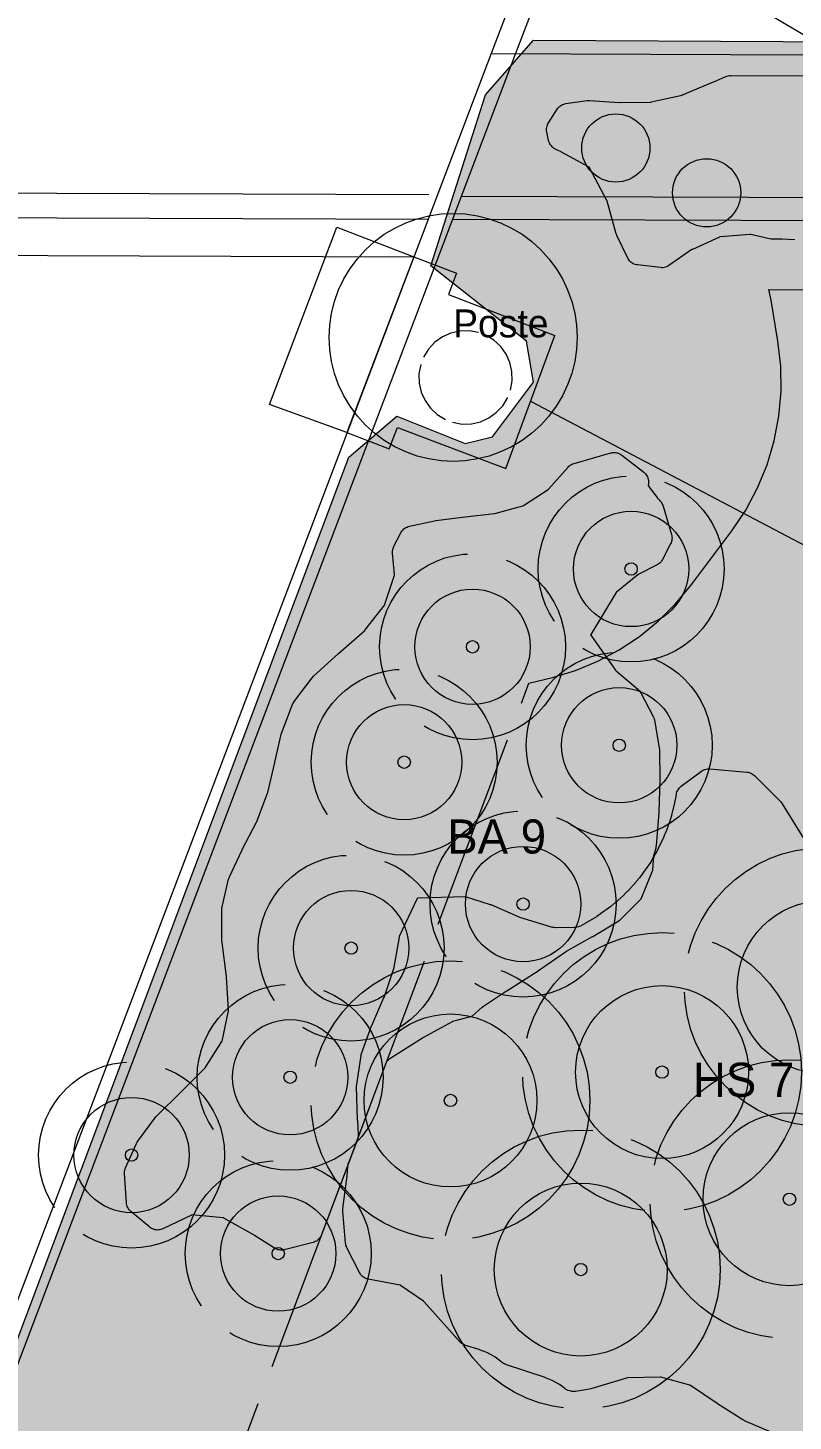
# Model space of a CAD drawing. Header units: metres. Extents: x 1 to 213, y 1 to 147.
# Drawn here: x 66.46 to 71.39, y 31.31 to 40.3 of the extents above; entities that cross this region are included whole.
import ezdxf

# ---------------------------------------------------------------- set-up
doc = ezdxf.new("R2010")
doc.units = ezdxf.units.M
doc.linetypes.add('DASHED', pattern=[1.524, 1.27, -0.254])
doc.layers.get('0').update_dxf_attribs({"lineweight": 0, "plot": 0})
for name, color, linetype, lineweight, plot in [('00-BASE-ARQUITECTURA', 8, 'Continuous', 0, False), ('PJ-ARBUSTOS', 82, 'Continuous', 0, False), ('PJ-COPA-ADULTA', 8, 'DASHED', 0, False), ('PJ-ETIQUETAS', 7, 'Continuous', 0, False), ('PJ-GRAVILLA', 42, 'Continuous', 0, False), ('PJ-HERBACEAS', 212, 'Continuous', 0, False), ('PJ-LIMITE-JARDIN', 7, 'Continuous', 0, False), ('PJ-MASAS', 92, 'Continuous', 0, False), ('PJ-MASAS-RELLENO', 92, 'Continuous', 0, False), ('PJ-PROTEGIDO', 30, 'DASHED', 0, False), ('PJ-RIEGO-SECTORES', 5, 'Continuous', 0, False), ('PJ-VISIBILIDAD', 1, 'DASHED', 0, False)]:
    doc.layers.add(name, color=color, linetype=linetype, lineweight=lineweight, plot=plot)

# ---------------------------------------------------------------- blocks, each defined once
blk = doc.blocks.new('PJ_HS')
for radius in [0.558, 0.04]:
    blk.add_circle((0, 0), radius)
for tag, p, height in [('CODIGO', (0.15, 0.15), 0.2), ('ESPECIE', (0.15, -0.1), 0.15), ('ZONA', (0.15, -0.3), 0.15)]:
    blk.add_attdef(tag, p, '', height=height)
blk = doc.blocks.new('PJ_BA')
for radius in [0.372, 0.04]:
    blk.add_circle((0, 0), radius)
for tag, p, height in [('CODIGO', (0.15, 0.15), 0.2), ('ESPECIE', (0.15, -0.1), 0.15), ('ZONA', (0.15, -0.3), 0.15)]:
    blk.add_attdef(tag, p, '', height=height)
blk = doc.blocks.new('PJ_CG')
blk.add_circle((0, 0), 0.22)
for tag, p, height in [('CODIGO', (0.15, 0.15), 0.2), ('ESPECIE', (0.15, -0.1), 0.15), ('ZONA', (0.15, -0.3), 0.15)]:
    blk.add_attdef(tag, p, '', height=height)

msp = doc.modelspace()

# ---------------------------------------------------------------- hatches: boundary and pattern name
at = {"layer": 'PJ-GRAVILLA'}
h = msp.add_hatch(dxfattribs=at)
h.set_pattern_fill('GRAVEL', scale=0.03)
h.paths.add_polyline_path([(69.7177, 40.2166), (86.21, 40.1285), (86.4305, 40.0403), (102.1291, 40.0403), (102.526, 39.3788), (102.526, 39.1142), (105.2159, 32.0146), (106.3183, 28.7514), (107.2885, 26.5024), (108.435, 24.4298), (109.5374, 22.7983), (111.2572, 20.6816), (112.2274, 19.7555), (112.2274, 19.0941), (111.9187, 18.7854), (111.61, 18.7413), (60.9423, 18.7854), (60.7218, 18.8736), (60.4132, 19.2705), (60.4573, 19.8437), (61.2069, 20.6816), (62.5298, 22.5778), (63.8527, 25.0913), (68.527, 37.5267), (68.8357, 37.7913), (69.2767, 37.6149), (69.4531, 37.659), (69.7177, 38.0118), (69.6736, 38.2764), (69.0562, 38.7614), (69.409, 39.8639), (69.7177, 40.2166)])
at = {"layer": 'PJ-MASAS-RELLENO'}
for points in [[(69.8048, 39.6245), (69.8035, 39.6322), (69.803, 39.64), (69.8033, 39.6477), (69.8043, 39.6554), (69.8061, 39.663), (69.8086, 39.6704), (69.8118, 39.6774), (69.8156, 39.6842), (69.8719, 39.7721), (69.8763, 39.7784), (69.8814, 39.7842), (69.8869, 39.7895), (69.893, 39.7942), (69.8994, 39.7984), (69.9063, 39.8019), (69.9134, 39.8047), (69.9208, 39.8068), (69.9283, 39.8082), (70.0642, 39.827), (70.0723, 39.8277), (70.0805, 39.8276), (70.2728, 39.8148), (70.276, 39.8147), (70.4745, 39.8179), (70.4766, 39.8181), (70.4786, 39.8184), (70.6773, 39.8635), (70.6789, 39.864), (70.6806, 39.8646), (70.8813, 39.9488), (70.8819, 39.949), (70.9595, 39.9831), (70.9673, 39.986), (70.9754, 39.9882), (70.9837, 39.9894), (70.992, 39.9898), (71.6363, 39.9864), (71.6445, 39.9859), (71.6526, 39.9846), (71.6605, 39.9825), (71.6682, 39.9796), (71.6869, 39.9713), (71.6935, 39.968), (71.8901, 39.8584), (71.8937, 39.8566), (72.092, 39.7714), (72.0936, 39.7708), (72.0952, 39.7704), (72.2932, 39.7385), (72.2955, 39.7383), (72.2978, 39.7383), (72.4963, 39.7531), (72.4992, 39.7534), (72.6964, 39.7824), (72.7038, 39.7832), (72.8966, 39.7934), (72.908, 39.7932), (73.1028, 39.7757), (73.1059, 39.7753), (73.3036, 39.7497), (73.3091, 39.7494), (73.5068, 39.7514), (73.5085, 39.7515), (73.5101, 39.7518), (73.7091, 39.8053), (73.7109, 39.8059), (73.7127, 39.8067), (73.9133, 39.9043), (73.9139, 39.9046), (74.032, 39.9647), (74.039, 39.9678), (74.0462, 39.9703), (74.0536, 39.972), (74.0611, 39.9731), (74.0687, 39.9734), (74.7189, 39.9699), (74.7261, 39.9695), (74.7333, 39.9685), (74.7403, 39.9669), (74.7472, 39.9646), (74.7538, 39.9617), (74.9225, 39.8785), (74.926, 39.8769), (75.124, 39.802), (75.126, 39.8013), (75.1281, 39.8009), (75.3208, 39.7725), (75.3288, 39.7708), (75.4235, 39.7467), (75.431, 39.7444), (75.4382, 39.7414), (75.4451, 39.7377), (75.4517, 39.7333), (75.4577, 39.7283), (75.4632, 39.7227), (75.4682, 39.7166), (75.4725, 39.7101), (75.4762, 39.7031), (75.5131, 39.6244), (75.5163, 39.6165), (75.5186, 39.6083), (75.5201, 39.6), (75.5206, 39.5915), (75.5203, 39.583), (75.5191, 39.5746), (75.4862, 39.412), (75.4839, 39.4032), (75.4806, 39.3947), (75.4337, 39.2917), (75.43, 39.2845), (75.4255, 39.2777), (75.4204, 39.2713), (75.4146, 39.2656), (75.4083, 39.2604), (75.4015, 39.2559), (75.3943, 39.2522), (75.3868, 39.2491), (75.3574, 39.2391), (75.3492, 39.2368), (75.3407, 39.2354), (75.3321, 39.2348), (75.3234, 39.2353), (75.3149, 39.2366), (75.2631, 39.2476), (75.2566, 39.2493), (75.2502, 39.2515), (75.0369, 39.3364), (75.0349, 39.337), (75.0328, 39.3368), (74.8058, 39.3035), (74.804, 39.3032), (74.8024, 39.3024), (74.6331, 39.2086), (74.6258, 39.205), (74.6181, 39.2022), (74.6102, 39.2001), (74.6021, 39.1989), (74.5939, 39.1986), (74.4639, 39.1993), (74.4623, 39.1992), (74.4585, 39.1991), (74.4569, 39.199), (74.4558, 39.1988), (74.4528, 39.198), (74.4446, 39.1955), (74.4428, 39.1949), (74.3998, 39.1796), (74.398, 39.1789), (74.3862, 39.174), (74.3844, 39.1732), (74.3432, 39.1537), (74.3415, 39.1528), (74.3302, 39.1468), (74.3285, 39.1458), (74.2894, 39.1224), (74.2877, 39.1213), (74.2771, 39.1143), (74.2755, 39.1131), (74.2389, 39.086), (74.2374, 39.0848), (74.2275, 39.0767), (74.226, 39.0754), (74.1922, 39.0448), (74.1908, 39.0434), (74.1818, 39.0344), (74.1804, 39.033), (74.1498, 38.9992), (74.1485, 38.9977), (74.1405, 38.9878), (74.1392, 38.9863), (74.137, 38.9833), (74.1323, 38.9775), (74.1271, 38.9722), (74.1214, 38.9674), (74.1153, 38.9632), (74.0107, 38.8974), (74.0062, 38.8941), (73.8627, 38.7731), (73.8564, 38.7682), (73.8496, 38.7641), (73.8424, 38.7606), (73.8349, 38.7578), (73.8272, 38.7558), (73.8193, 38.7546), (73.6541, 38.7376), (73.6478, 38.7372), (73.4503, 38.7325), (73.4473, 38.7325), (73.2531, 38.7352), (73.2467, 38.7355), (73.2403, 38.7364), (73.05, 38.7699), (73.0395, 38.7724), (72.8432, 38.8351), (72.8425, 38.8354), (72.6431, 38.8948), (72.641, 38.8953), (72.6388, 38.8956), (72.4412, 38.9095), (72.439, 38.9095), (72.4368, 38.9091), (72.2406, 38.856), (72.24, 38.8558), (72.0784, 38.8092), (72.0716, 38.8076), (72.0646, 38.8065), (72.0576, 38.8061), (72.0506, 38.8063), (71.8396, 38.8213), (71.8382, 38.8214), (71.7914, 38.8231), (71.7833, 38.8238), (71.7753, 38.8253), (71.7675, 38.8276), (71.76, 38.8307), (71.7125, 38.8532), (71.7107, 38.854), (71.6989, 38.8589), (71.6971, 38.8596), (71.6181, 38.8878), (71.6163, 38.8885), (71.6041, 38.8922), (71.6022, 38.8927), (71.5208, 38.913), (71.5189, 38.9135), (71.5064, 38.916), (71.5045, 38.9163), (71.4215, 38.9286), (71.4196, 38.9288), (71.4069, 38.9301), (71.4049, 38.9302), (71.3212, 38.9344), (71.3192, 38.9344), (71.3065, 38.9344), (71.3045, 38.9344), (71.272, 38.9328), (71.2649, 38.9327), (71.2579, 38.9333), (71.2509, 38.9345), (71.121, 38.963), (71.1191, 38.9633), (71.1171, 38.9632), (70.924, 38.9478), (70.9217, 38.9475), (70.9196, 38.9466), (70.7443, 38.8676), (70.7427, 38.8668), (70.7412, 38.8659), (70.5926, 38.7633), (70.5856, 38.759), (70.5782, 38.7554), (70.5704, 38.7526), (70.5624, 38.7506), (70.5543, 38.7494), (70.5461, 38.7491), (70.5378, 38.7497), (70.3902, 38.767), (70.3823, 38.7684), (70.3746, 38.7705), (70.3672, 38.7733), (70.36, 38.7769), (70.3533, 38.7812), (70.347, 38.7862), (70.3413, 38.7917), (70.3361, 38.7978), (70.3315, 38.8044), (70.3277, 38.8114), (70.2584, 38.9533), (70.2555, 38.9601), (70.2532, 38.9671), (70.1944, 39.1791), (70.1937, 39.1812), (70.1928, 39.1832), (70.0805, 39.3945), (70.0795, 39.3961), (70.0779, 39.3971), (69.8994, 39.4954), (69.8977, 39.4962), (69.8592, 39.5151), (69.8522, 39.519), (69.8456, 39.5236), (69.8395, 39.5289), (69.8339, 39.5347), (69.8289, 39.541), (69.8247, 39.5479), (69.8211, 39.5551), (69.8183, 39.5626), (69.8162, 39.5704), (69.8048, 39.6245)], [(67.0794, 32.9052), (67.0793, 32.9129), (67.0799, 32.9206), (67.0812, 32.9281), (67.0833, 32.9355), (67.0861, 32.9426), (67.1557, 33.1001), (67.1598, 33.1082), (67.1648, 33.1157), (67.2806, 33.2706), (67.2845, 33.2755), (67.2888, 33.28), (67.4427, 33.43), (67.4431, 33.4304), (67.5967, 33.5845), (67.5981, 33.5861), (67.5994, 33.5879), (67.707, 33.7575), (67.7079, 33.759), (67.7083, 33.7607), (67.7497, 33.9556), (67.75, 33.9573), (67.75, 33.9591), (67.737, 34.1751), (67.7368, 34.1778), (67.7086, 34.3968), (67.7079, 34.4064), (67.7062, 34.6067), (67.7067, 34.6164), (67.7084, 34.6259), (67.751, 34.8051), (67.7533, 34.8129), (67.7564, 34.8205), (67.8377, 34.9937), (67.8391, 34.9965), (67.9302, 35.1725), (67.932, 35.1765), (68.0022, 35.359), (68.0038, 35.3642), (68.0496, 35.558), (68.0498, 35.5586), (68.0874, 35.7296), (68.0907, 35.7405), (68.1459, 35.8875), (68.1466, 35.8891), (68.1639, 35.9323), (68.1668, 35.9388), (68.1703, 35.9449), (68.1743, 35.9508), (68.2892, 36.1031), (68.294, 36.1089), (68.2993, 36.1142), (68.4603, 36.2602), (68.4611, 36.2609), (68.6293, 36.4096), (68.6306, 36.4109), (68.6318, 36.4123), (68.7581, 36.5754), (68.7591, 36.5768), (68.7597, 36.5784), (68.8204, 36.7658), (68.8209, 36.7677), (68.8209, 36.7697), (68.8093, 36.9087), (68.8091, 36.9161), (68.8095, 36.9236), (68.8106, 36.931), (68.8124, 36.9382), (68.8149, 36.9452), (68.818, 36.952), (68.8633, 37.0397), (68.8672, 37.0465), (68.8718, 37.0528), (68.8769, 37.0587), (68.8826, 37.064), (68.8889, 37.0688), (68.8955, 37.0729), (68.9025, 37.0764), (68.9098, 37.0791), (68.9174, 37.0812), (69.0802, 37.1165), (69.0874, 37.1177), (69.2771, 37.1413), (69.2778, 37.1414), (69.4659, 37.1631), (69.4675, 37.1633), (69.4689, 37.1637), (69.6506, 37.2136), (69.6526, 37.2142), (69.6543, 37.2152), (69.8133, 37.3179), (69.8148, 37.3189), (69.8161, 37.3202), (69.9422, 37.4627), (69.9475, 37.4682), (69.9533, 37.4731), (69.9595, 37.4774), (69.966, 37.4811), (69.9729, 37.4842), (69.9801, 37.4866), (70.2167, 37.5544), (70.2241, 37.5561), (70.2315, 37.5571), (70.239, 37.5574), (70.2465, 37.5571), (70.2539, 37.556), (70.2612, 37.5542), (70.2683, 37.5518), (70.2752, 37.5487), (70.2817, 37.545), (70.2878, 37.5406), (70.4305, 37.4298), (70.4364, 37.4248), (70.4417, 37.4192), (70.4465, 37.4132), (70.4507, 37.4067), (70.4543, 37.3998), (70.4571, 37.3926), (70.4593, 37.3852), (70.4607, 37.3776), (70.4614, 37.3699), (70.4613, 37.3622), (70.4605, 37.3545), (70.459, 37.3469), (70.4587, 37.3458), (70.4592, 37.3446), (70.4609, 37.3419), (70.4648, 37.3359), (70.466, 37.3343), (70.5159, 37.267), (70.5171, 37.2654), (70.5252, 37.2556), (70.5265, 37.2541), (70.537, 37.2425), (70.5417, 37.2367), (70.546, 37.2305), (70.5496, 37.2239), (70.5525, 37.217), (70.5529, 37.2161), (70.5547, 37.2107), (70.6092, 37.0278), (70.611, 37.0204), (70.6121, 37.0129), (70.6125, 37.0053), (70.6122, 36.9977), (70.6111, 36.9901), (70.6094, 36.9827), (70.6069, 36.9755), (70.6037, 36.9685), (70.5516, 36.8668), (70.5474, 36.8595), (70.5424, 36.8527), (70.5368, 36.8464), (70.5305, 36.8408), (70.5236, 36.8359), (70.5163, 36.8317), (70.3951, 36.7709), (70.3933, 36.7699), (70.3916, 36.7686), (70.2539, 36.6573), (70.2526, 36.6562), (70.2516, 36.6547), (70.088, 36.3825), (70.0871, 36.3808), (70.0882, 36.3793), (70.2489, 36.1522), (70.2499, 36.1509), (70.2511, 36.1497), (70.3918, 36.0297), (70.3973, 36.0246), (70.4023, 36.0189), (70.4068, 36.0128), (70.4106, 36.0063), (70.4916, 35.8536), (70.4952, 35.8459), (70.4979, 35.8379), (70.4998, 35.8296), (70.5305, 35.651), (70.5313, 35.6446), (70.5316, 35.6382), (70.5335, 35.4457), (70.5334, 35.4429), (70.5282, 35.2391), (70.528, 35.2344), (70.51, 35.0204), (70.5089, 35.0125), (70.5071, 35.0048), (70.49, 34.9463), (70.4878, 34.9398), (70.4851, 34.9336), (70.4819, 34.9276), (70.4694, 34.9068), (70.4673, 34.9035), (70.4531, 34.8823), (70.4509, 34.8791), (70.4025, 34.8139), (70.4001, 34.8108), (70.3839, 34.791), (70.3813, 34.7881), (70.3268, 34.7279), (70.3241, 34.7251), (70.3061, 34.707), (70.3032, 34.7043), (70.2431, 34.6498), (70.2401, 34.6472), (70.2204, 34.6311), (70.2173, 34.6286), (70.1521, 34.5803), (70.1489, 34.578), (70.1277, 34.5639), (70.1244, 34.5618), (70.0547, 34.52), (70.0513, 34.5181), (70.0288, 34.5061), (70.0253, 34.5043), (70.0165, 34.5001), (70.0084, 34.4968), (70, 34.4944), (69.9914, 34.493), (69.9827, 34.4924), (69.8594, 34.4918), (69.8513, 34.4922), (69.8433, 34.4933), (69.8354, 34.4953), (69.6306, 34.5583), (69.6223, 34.5613), (69.4444, 34.6383), (69.4405, 34.6397), (69.2806, 34.6902), (69.2784, 34.6907), (69.2762, 34.6908), (68.9717, 34.6824), (68.9697, 34.6823), (68.9688, 34.6806), (68.8523, 34.4348), (68.8516, 34.4331), (68.8512, 34.4313), (68.8181, 34.238), (68.8168, 34.232), (68.815, 34.226), (68.7542, 34.0452), (68.7515, 34.0385), (68.6726, 33.8593), (68.6715, 33.8567), (68.6051, 33.6711), (68.6045, 33.6692), (68.6041, 33.6673), (68.5751, 33.4679), (68.5749, 33.4662), (68.5749, 33.4644), (68.5815, 33.25), (68.5816, 33.2489), (68.5868, 33.1576), (68.5868, 33.1493), (68.586, 33.141), (68.5843, 33.1329), (68.5818, 33.1249), (68.3509, 32.5108), (68.3479, 32.5037), (68.3441, 32.4969), (68.3398, 32.4906), (68.3349, 32.4847), (68.3294, 32.4793), (68.3234, 32.4744), (68.317, 32.4702), (68.3102, 32.4666), (68.3031, 32.4636), (68.2957, 32.4614), (68.1094, 32.4141), (68.1014, 32.4125), (68.0933, 32.4117), (68.0851, 32.4118), (68.077, 32.4127), (68.069, 32.4144), (68.0612, 32.4169), (68.0537, 32.4203), (68.0466, 32.4243), (67.9184, 32.5065), (67.9164, 32.5077), (67.7193, 32.6183), (67.7175, 32.6192), (67.7155, 32.6195), (67.5144, 32.6387), (67.5126, 32.6388), (67.511, 32.6381), (67.3272, 32.5495), (67.3201, 32.5465), (67.3129, 32.5442), (67.3054, 32.5426), (67.2979, 32.5417), (67.2903, 32.5415), (67.2827, 32.5421), (67.2752, 32.5434), (67.2678, 32.5454), (67.2607, 32.5481), (67.2538, 32.5514), (67.2474, 32.5554), (67.2413, 32.56), (67.1199, 32.6609), (67.1139, 32.6664), (67.1085, 32.6725), (67.1038, 32.6791), (67.0997, 32.6862), (67.0964, 32.6936), (67.0939, 32.7014), (67.0921, 32.7093), (67.0912, 32.7174), (67.0794, 32.9052)], [(68.4886, 32.6633), (68.4884, 32.6717), (68.489, 32.6802), (68.5167, 32.8892), (68.5169, 32.892), (68.5207, 32.9526), (68.5216, 32.9604), (68.5233, 32.9682), (68.5257, 32.9757), (68.7651, 33.6128), (68.7686, 33.6207), (68.773, 33.6283), (68.7781, 33.6353), (68.784, 33.6417), (68.7842, 33.6419), (68.7906, 33.6475), (68.7975, 33.6525), (69.0015, 33.7812), (69.0063, 33.784), (69.1966, 33.8864), (69.2051, 33.8904), (69.2141, 33.8933), (69.3213, 33.9216), (69.323, 33.9221), (69.3245, 33.9233), (69.3881, 33.9788), (69.396, 33.9849), (69.5434, 34.0842), (69.5455, 34.0855), (69.7495, 34.2141), (69.751, 34.215), (69.9245, 34.3354), (69.9307, 34.3394), (70.1002, 34.4351), (70.101, 34.4355), (70.2701, 34.5362), (70.2714, 34.5371), (70.2726, 34.5382), (70.4104, 34.6756), (70.4117, 34.677), (70.4126, 34.6788), (70.4876, 34.8585), (70.4883, 34.8606), (70.4886, 34.8628), (70.4923, 34.9273), (70.4931, 34.935), (70.4947, 34.9425), (70.497, 34.9499), (70.4999, 34.957), (70.5036, 34.9638), (70.5116, 34.9773), (70.5126, 34.979), (70.5256, 35.0032), (70.5264, 35.005), (70.562, 35.0801), (70.5628, 35.0819), (70.5733, 35.1073), (70.574, 35.1091), (70.602, 35.1874), (70.6026, 35.1893), (70.6106, 35.2156), (70.6111, 35.2175), (70.6313, 35.2981), (70.6318, 35.3), (70.6371, 35.327), (70.6375, 35.3289), (70.6409, 35.352), (70.6424, 35.3597), (70.6447, 35.3672), (70.6477, 35.3744), (70.6514, 35.3813), (70.6557, 35.3879), (70.6607, 35.3939), (70.6663, 35.3995), (70.6723, 35.4045), (70.8029, 35.5014), (70.8098, 35.506), (70.8171, 35.5098), (70.8249, 35.5129), (70.8328, 35.5151), (70.841, 35.5165), (70.8493, 35.5171), (70.8576, 35.5168), (71.0953, 35.4959), (71.1032, 35.4948), (71.1109, 35.4929), (71.1184, 35.4903), (71.1257, 35.4869), (71.1325, 35.4829), (71.1389, 35.4781), (71.1448, 35.4728), (71.3126, 35.305), (71.3187, 35.298), (71.3241, 35.2904), (71.4632, 35.0645), (71.4642, 35.063), (71.4658, 35.0621), (71.6893, 34.9518), (71.6913, 34.951), (71.6934, 34.9508), (71.8903, 34.9453), (71.8925, 34.9453), (71.8946, 34.9459), (72.0925, 35.0071), (72.0951, 35.008), (72.2896, 35.0832), (72.3007, 35.0866), (72.488, 35.1291), (72.4964, 35.1305), (72.5049, 35.1311), (72.6948, 35.1332), (72.7004, 35.133), (72.8968, 35.1213), (72.9009, 35.1213), (73.0839, 35.1293), (73.0933, 35.1291), (73.291, 35.1144), (73.2979, 35.1136), (73.3048, 35.1122), (73.3114, 35.1102), (73.3179, 35.1076), (73.5335, 35.0105), (73.541, 35.0067), (73.548, 35.0021), (73.5544, 34.9968), (73.5603, 34.9909), (73.5655, 34.9844), (73.7141, 34.7788), (73.7182, 34.7725), (73.7217, 34.7658), (73.7246, 34.7588), (73.7268, 34.7516), (73.7283, 34.7442), (73.7291, 34.7367), (73.7292, 34.7292), (73.7281, 34.6971), (73.7274, 34.6889), (73.7259, 34.6808), (73.7236, 34.673), (73.7204, 34.6654), (73.7165, 34.6582), (73.7069, 34.6423), (73.7019, 34.6351), (73.6962, 34.6285), (73.6899, 34.6225), (73.5673, 34.52), (73.5621, 34.5159), (73.5565, 34.5123), (73.3635, 34.3989), (73.363, 34.3986), (73.3593, 34.3964), (73.3588, 34.3961), (73.3556, 34.3941), (73.3551, 34.3938), (73.3515, 34.3914), (73.351, 34.3911), (73.165, 34.2677), (73.1641, 34.2671), (73.1572, 34.2623), (73.1564, 34.2617), (73.1509, 34.2576), (73.1493, 34.2563), (73.1363, 34.2456), (73.1347, 34.2443), (73.1301, 34.24), (73.1286, 34.2385), (73.1168, 34.2266), (73.1154, 34.225), (73.1109, 34.2199), (73.1102, 34.2191), (73.1048, 34.2127), (73.1042, 34.2119), (72.9959, 34.0752), (72.9953, 34.0745), (72.9906, 34.0683), (72.99, 34.0675), (72.9864, 34.0624), (72.9853, 34.0608), (72.9769, 34.0477), (72.9758, 34.0461), (72.9729, 34.041), (72.972, 34.0393), (72.9649, 34.0256), (72.964, 34.0238), (72.9616, 34.0185), (72.9609, 34.0167), (72.9551, 34.0023), (72.9544, 34.0005), (72.9526, 33.995), (72.952, 33.9932), (72.9476, 33.9783), (72.9472, 33.9764), (72.9457, 33.9703), (72.9455, 33.9693), (72.9439, 33.9617), (72.9437, 33.9608), (72.9117, 33.7902), (72.9115, 33.7893), (72.9102, 33.7813), (72.9101, 33.7803), (72.9095, 33.7757), (72.9081, 33.7683), (72.906, 33.761), (72.9033, 33.7539), (72.8999, 33.7472), (72.874, 33.7013), (72.8731, 33.6996), (72.8726, 33.6977), (72.8277, 33.5007), (72.8273, 33.4989), (72.7918, 33.3022), (72.7904, 33.2961), (72.7886, 33.2902), (72.7268, 33.1123), (72.724, 33.1055), (72.7207, 33.099), (72.6244, 32.9301), (72.6238, 32.9291), (72.5224, 32.7568), (72.5214, 32.7549), (72.5206, 32.7528), (72.4601, 32.5643), (72.4596, 32.5622), (72.4595, 32.5601), (72.4606, 32.3436), (72.4607, 32.3418), (72.4609, 32.3401), (72.5051, 32.1037), (72.5056, 32.1007), (72.5376, 31.8859), (72.5384, 31.8777), (72.5384, 31.8696), (72.5375, 31.8614), (72.5358, 31.8534), (72.5333, 31.8457), (72.53, 31.8382), (72.5259, 31.8311), (72.5212, 31.8244), (72.5158, 31.8183), (72.5098, 31.8127), (72.4113, 31.7303), (72.402, 31.7235), (72.2193, 31.6107), (72.2185, 31.6102), (72.2122, 31.606), (72.2114, 31.6055), (72.2063, 31.602), (72.2047, 31.6009), (72.1926, 31.5917), (72.1911, 31.5905), (72.1867, 31.5868), (72.1853, 31.5855), (72.1741, 31.5752), (72.1727, 31.5739), (72.1687, 31.5698), (72.1674, 31.5685), (72.1572, 31.5571), (72.156, 31.5557), (72.1524, 31.5512), (72.1512, 31.5497), (72.1421, 31.5375), (72.141, 31.5359), (72.1376, 31.5308), (72.1371, 31.53), (72.133, 31.5235), (72.1325, 31.5227), (72.0101, 31.319), (72.0096, 31.3182), (72.0057, 31.3112), (72.0052, 31.3104), (72.0022, 31.3047), (72.0013, 31.3029), (71.9945, 31.2886), (71.9937, 31.2867), (71.9919, 31.2824), (71.9885, 31.2753), (71.9844, 31.2684), (71.9797, 31.2621), (71.9743, 31.2562), (71.9684, 31.2509), (71.962, 31.2462), (71.9552, 31.2422), (71.948, 31.2388), (71.9405, 31.2362), (71.9327, 31.2344), (71.7823, 31.2062), (71.7754, 31.2052), (71.63, 31.1911), (71.62, 31.1907), (71.4646, 31.1951), (71.458, 31.1956), (71.4514, 31.1966), (71.2681, 31.2326), (71.2599, 31.2347), (71.2519, 31.2377), (71.0812, 31.3113), (71.0756, 31.314), (71.0702, 31.3171), (70.9062, 31.4208), (70.904, 31.4222), (70.7312, 31.5394), (70.7293, 31.5405), (70.7272, 31.5412), (70.5399, 31.5914), (70.5381, 31.5918), (70.5362, 31.5919), (70.3278, 31.5878), (70.326, 31.5877), (70.3243, 31.5873), (70.0892, 31.5168), (70.079, 31.5145), (69.9901, 31.5), (69.9823, 31.4992), (69.9744, 31.499), (69.9666, 31.4997), (69.9588, 31.5011), (69.9513, 31.5033), (69.9426, 31.5063), (69.9347, 31.5095), (69.9272, 31.5135), (69.9202, 31.5183), (69.8859, 31.5443), (69.8815, 31.5472), (69.8434, 31.569), (69.8387, 31.5713), (69.7969, 31.5884), (69.7945, 31.5893), (69.5384, 31.6749), (69.5314, 31.6776), (69.5247, 31.6809), (69.5183, 31.6849), (69.5124, 31.6895), (69.5073, 31.6938), (69.4681, 31.7225), (69.4637, 31.7253), (69.4211, 31.7486), (69.4164, 31.7508), (69.3699, 31.7689), (69.3674, 31.7698), (69.2794, 31.7975), (69.2714, 31.8005), (69.2638, 31.8043), (69.2566, 31.8089), (69.25, 31.8143), (69.244, 31.8203), (69.1561, 31.9179), (69.1559, 31.9181), (69.0121, 32.079), (69.0105, 32.0806), (69.0086, 32.0821), (68.8612, 32.1838), (68.8594, 32.1848), (68.8574, 32.1853), (68.6516, 32.2247), (68.6437, 32.2267), (68.6361, 32.2294), (68.6288, 32.2328), (68.6219, 32.237), (68.6154, 32.2419), (68.6095, 32.2473), (68.6041, 32.2534), (68.5994, 32.26), (68.5954, 32.267), (68.5138, 32.427), (68.5106, 32.4341), (68.5081, 32.4415), (68.5063, 32.4491), (68.5053, 32.4569), (68.4886, 32.6633)]]:
    msp.add_hatch(color=7, dxfattribs=at).paths.add_polyline_path(points)

# ---------------------------------------------------------------- linework, layer by layer
at = {"layer": '00-BASE-ARQUITECTURA'}
for points in [[(70.2063, 42.1216), (69.4443, 40.132)], [(70.365, 42.1216), (69.603, 40.132)], [(71.6985, 42.1216), (69.984, 41.1268), (71.6879, 40.1214)], [(69.4443, 40.132), (64.0785, 26.0138)], [(69.603, 40.132), (64.2161, 25.9609)], [(69.4443, 40.132), (102.4008, 39.9944)], [(63.0414, 39.243), (69.0421, 39.2218)], [(69.2538, 39.2112), (102.5701, 39.0948)], [(63.0414, 39.0842), (69.0421, 39.0631)], [(68.0155, 37.8671), (68.4494, 39.0101)], [(68.4494, 39.0101), (68.9469, 38.8196), (69.222, 38.7138)], [(69.2009, 39.0631), (102.623, 38.9466)], [(63.0414, 38.8408), (68.9469, 38.8196)], [(68.9469, 38.8196), (68.5129, 37.6872), (68.7881, 37.5814)], [(69.222, 38.7138), (69.1691, 38.5762), (69.857, 38.3116)], [(69.3636, 38.3316), (69.3027, 38.3426), (69.2424, 38.341), (69.1844, 38.3278), (69.1303, 38.3035), (69.0817, 38.2689), (69.0405, 38.2249), (69.0082, 38.1721)], [(69.5701, 37.9584), (69.5811, 38.0193), (69.5795, 38.0796), (69.5662, 38.1376), (69.5419, 38.1918), (69.5074, 38.2403), (69.4633, 38.2815), (69.4106, 38.3138)], [(69.5395, 37.4544), (69.857, 38.3116)], [(68.9904, 38.1252), (68.9794, 38.0643), (68.981, 38.0039), (68.9942, 37.9459), (69.0185, 37.8918), (69.0531, 37.8433), (69.0971, 37.8021), (69.1499, 37.7698)], [(68.5129, 37.6872), (68.0155, 37.8671)], [(69.1968, 37.7519), (69.2577, 37.741), (69.3181, 37.7425), (69.3761, 37.7558), (69.4302, 37.7801), (69.4787, 37.8146), (69.52, 37.8587), (69.5522, 37.9115)], [(69.6983, 37.8883), (71.9737, 36.6924)], [(68.7881, 37.5814), (68.841, 37.719), (69.5395, 37.4544)]]:
    msp.add_lwpolyline(points, dxfattribs=at)
at = {"layer": 'PJ-COPA-ADULTA'}
for centre, radius in [((70.3487, 36.8059), 0.6), ((69.3252, 36.3038), 0.6), ((70.2718, 35.6685), 0.6), ((68.8839, 35.5596), 0.6), ((69.6512, 34.6442), 0.6), ((71.592, 34.1078), 0.9), ((68.5416, 34.3601), 0.6), ((70.5481, 33.56), 0.9), ((69.1827, 33.3775), 0.9), ((68.1479, 33.527), 0.6), ((67.1244, 33.0249), 0.6), ((71.3707, 32.7401), 0.9), ((70.0235, 32.2863), 0.9), ((68.071, 32.3896), 0.6)]:
    msp.add_circle(centre, radius, dxfattribs=at)
at = {"layer": 'PJ-LIMITE-JARDIN'}
msp.add_lwpolyline([(111.61, 18.7413), (60.9423, 18.7854), (60.7218, 18.8736), (60.4132, 19.2705), (60.4573, 19.8437), (61.2069, 20.6816), (62.5298, 22.5778), (63.8527, 25.0913), (68.527, 37.5267), (68.8357, 37.7913), (69.2767, 37.6149), (69.4531, 37.659), (69.7177, 38.0118), (69.6736, 38.2764), (69.0562, 38.7614), (69.409, 39.8639), (69.7177, 40.2166), (69.7177, 40.2166), (86.21, 40.1285), (86.4305, 40.0403), (102.1291, 40.0403), (102.526, 39.3788), (102.526, 39.1142), (105.2159, 32.0146)], dxfattribs=at)
at = {"layer": 'PJ-MASAS'}
for points in [[(71.4049, 38.9302), (71.3212, 38.9344), (71.3192, 38.9344), (71.3065, 38.9344), (71.3045, 38.9344), (71.272, 38.9328), (71.2649, 38.9327), (71.2579, 38.9333), (71.2509, 38.9345), (71.121, 38.963), (71.1191, 38.9633), (71.1171, 38.9632), (70.924, 38.9478), (70.9217, 38.9475), (70.9196, 38.9466), (70.7443, 38.8676), (70.7427, 38.8668), (70.7412, 38.8659), (70.5926, 38.7633), (70.5856, 38.759), (70.5782, 38.7554), (70.5704, 38.7526), (70.5624, 38.7506), (70.5543, 38.7494), (70.5461, 38.7491), (70.5378, 38.7497), (70.3902, 38.767), (70.3823, 38.7684), (70.3746, 38.7705), (70.3672, 38.7733), (70.36, 38.7769), (70.3533, 38.7812), (70.347, 38.7862), (70.3413, 38.7917), (70.3361, 38.7978), (70.3315, 38.8044), (70.3277, 38.8114), (70.2584, 38.9533), (70.2555, 38.9601), (70.2532, 38.9671), (70.1944, 39.1791), (70.1937, 39.1812), (70.1928, 39.1832), (70.0805, 39.3945), (70.0795, 39.3961), (70.0779, 39.3971), (69.8994, 39.4954), (69.8977, 39.4962), (69.8592, 39.5151), (69.8522, 39.519), (69.8456, 39.5236), (69.8395, 39.5289), (69.8339, 39.5347), (69.8289, 39.541), (69.8247, 39.5479), (69.8211, 39.5551), (69.8183, 39.5626), (69.8162, 39.5704), (69.8048, 39.6245), (69.8048, 39.6245), (69.8035, 39.6322), (69.803, 39.64), (69.8033, 39.6477), (69.8043, 39.6554), (69.8061, 39.663), (69.8086, 39.6704), (69.8118, 39.6774), (69.8156, 39.6842), (69.8719, 39.7721), (69.8763, 39.7784), (69.8814, 39.7842), (69.8869, 39.7895), (69.893, 39.7942), (69.8994, 39.7984), (69.9063, 39.8019), (69.9134, 39.8047), (69.9208, 39.8068), (69.9283, 39.8082), (70.0642, 39.827), (70.0723, 39.8277), (70.0805, 39.8276), (70.2728, 39.8148), (70.276, 39.8147), (70.4745, 39.8179), (70.4766, 39.8181), (70.4786, 39.8184), (70.6773, 39.8635), (70.6789, 39.864), (70.6806, 39.8646), (70.8813, 39.9488), (70.8819, 39.949), (70.9595, 39.9831), (70.9673, 39.986), (70.9754, 39.9882), (70.9837, 39.9894), (70.992, 39.9898), (71.6363, 39.9864)], [(71.2519, 31.2377), (71.0812, 31.3113), (71.0756, 31.314), (71.0702, 31.3171), (70.9062, 31.4208), (70.904, 31.4222), (70.7312, 31.5394), (70.7293, 31.5405), (70.7272, 31.5412), (70.5399, 31.5914), (70.5381, 31.5918), (70.5362, 31.5919), (70.3278, 31.5878), (70.326, 31.5877), (70.3243, 31.5873), (70.0892, 31.5168), (70.079, 31.5145), (69.9901, 31.5), (69.9823, 31.4992), (69.9744, 31.499), (69.9666, 31.4997), (69.9588, 31.5011), (69.9513, 31.5033), (69.9426, 31.5063), (69.9347, 31.5095), (69.9272, 31.5135), (69.9202, 31.5183), (69.8859, 31.5443), (69.8815, 31.5472), (69.8434, 31.569), (69.8387, 31.5713), (69.7969, 31.5884), (69.7945, 31.5893), (69.5384, 31.6749), (69.5314, 31.6776), (69.5247, 31.6809), (69.5183, 31.6849), (69.5124, 31.6895), (69.5073, 31.6938), (69.4681, 31.7225), (69.4637, 31.7253), (69.4211, 31.7486), (69.4164, 31.7508), (69.3699, 31.7689), (69.3674, 31.7698), (69.2794, 31.7975), (69.2714, 31.8005), (69.2638, 31.8043), (69.2566, 31.8089), (69.25, 31.8143), (69.244, 31.8203), (69.1561, 31.9179), (69.1559, 31.9181), (69.0121, 32.079), (69.0105, 32.0806), (69.0086, 32.0821), (68.8612, 32.1838), (68.8594, 32.1848), (68.8574, 32.1853), (68.6516, 32.2247), (68.6437, 32.2267), (68.6361, 32.2294), (68.6288, 32.2328), (68.6219, 32.237), (68.6154, 32.2419), (68.6095, 32.2473), (68.6041, 32.2534), (68.5994, 32.26), (68.5954, 32.267), (68.5138, 32.427), (68.5106, 32.4341), (68.5081, 32.4415), (68.5063, 32.4491), (68.5053, 32.4569), (68.4886, 32.6633), (68.4886, 32.6633), (68.4884, 32.6717), (68.489, 32.6802), (68.5167, 32.8892), (68.5169, 32.892), (68.5207, 32.9526), (68.5216, 32.9604), (68.5233, 32.9682), (68.5257, 32.9757), (68.7651, 33.6128), (68.7686, 33.6207), (68.773, 33.6283), (68.7781, 33.6353), (68.784, 33.6417), (68.7842, 33.6419), (68.7906, 33.6475), (68.7975, 33.6525), (69.0015, 33.7812), (69.0063, 33.784), (69.1966, 33.8864), (69.2051, 33.8904), (69.2141, 33.8933), (69.3213, 33.9216), (69.323, 33.9221), (69.3245, 33.9233), (69.3881, 33.9788), (69.396, 33.9849), (69.5434, 34.0842), (69.5455, 34.0855), (69.7495, 34.2141), (69.751, 34.215), (69.9245, 34.3354), (69.9307, 34.3394), (70.1002, 34.4351), (70.101, 34.4355), (70.2701, 34.5362), (70.2714, 34.5371), (70.2726, 34.5382), (70.4104, 34.6756), (70.4117, 34.677), (70.4126, 34.6788), (70.4876, 34.8585), (70.4883, 34.8606), (70.4886, 34.8628), (70.4923, 34.9273), (70.4931, 34.935), (70.4947, 34.9425), (70.497, 34.9499), (70.4999, 34.957), (70.5036, 34.9638), (70.5116, 34.9773), (70.5126, 34.979), (70.5256, 35.0032), (70.5264, 35.005), (70.562, 35.0801), (70.5628, 35.0819), (70.5733, 35.1073), (70.574, 35.1091), (70.602, 35.1874), (70.6026, 35.1893), (70.6106, 35.2156), (70.6111, 35.2175), (70.6313, 35.2981), (70.6318, 35.3), (70.6371, 35.327), (70.6375, 35.3289), (70.6409, 35.352), (70.6424, 35.3597), (70.6447, 35.3672), (70.6477, 35.3744), (70.6514, 35.3813), (70.6557, 35.3879), (70.6607, 35.3939), (70.6663, 35.3995), (70.6723, 35.4045), (70.8029, 35.5014), (70.8098, 35.506), (70.8171, 35.5098), (70.8249, 35.5129), (70.8328, 35.5151), (70.841, 35.5165), (70.8493, 35.5171), (70.8576, 35.5168), (71.0953, 35.4959), (71.1032, 35.4948), (71.1109, 35.4929), (71.1184, 35.4903), (71.1257, 35.4869), (71.1325, 35.4829), (71.1389, 35.4781), (71.1448, 35.4728), (71.3126, 35.305), (71.3187, 35.298), (71.3241, 35.2904), (71.4632, 35.0645)]]:
    msp.add_lwpolyline(points, dxfattribs=at)
msp.add_lwpolyline([(67.0794, 32.9052), (67.0793, 32.9129), (67.0799, 32.9206), (67.0812, 32.9281), (67.0833, 32.9355), (67.0861, 32.9426), (67.1557, 33.1001), (67.1598, 33.1082), (67.1648, 33.1157), (67.2806, 33.2706), (67.2845, 33.2755), (67.2888, 33.28), (67.4427, 33.43), (67.4431, 33.4304), (67.5967, 33.5845), (67.5981, 33.5861), (67.5994, 33.5879), (67.707, 33.7575), (67.7079, 33.759), (67.7083, 33.7607), (67.7497, 33.9556), (67.75, 33.9573), (67.75, 33.9591), (67.737, 34.1751), (67.7368, 34.1778), (67.7086, 34.3968), (67.7079, 34.4064), (67.7062, 34.6067), (67.7067, 34.6164), (67.7084, 34.6259), (67.751, 34.8051), (67.7533, 34.8129), (67.7564, 34.8205), (67.8377, 34.9937), (67.8391, 34.9965), (67.9302, 35.1725), (67.932, 35.1765), (68.0022, 35.359), (68.0038, 35.3642), (68.0496, 35.558), (68.0498, 35.5586), (68.0874, 35.7296), (68.0907, 35.7405), (68.1459, 35.8875), (68.1466, 35.8891), (68.1639, 35.9323), (68.1668, 35.9388), (68.1703, 35.9449), (68.1743, 35.9508), (68.2892, 36.1031), (68.294, 36.1089), (68.2993, 36.1142), (68.4603, 36.2602), (68.4611, 36.2609), (68.6293, 36.4096), (68.6306, 36.4109), (68.6318, 36.4123), (68.7581, 36.5754), (68.7591, 36.5768), (68.7597, 36.5784), (68.8204, 36.7658), (68.8209, 36.7677), (68.8209, 36.7697), (68.8093, 36.9087), (68.8091, 36.9161), (68.8095, 36.9236), (68.8106, 36.931), (68.8124, 36.9382), (68.8149, 36.9452), (68.818, 36.952), (68.8633, 37.0397), (68.8672, 37.0465), (68.8718, 37.0528), (68.8769, 37.0587), (68.8826, 37.064), (68.8889, 37.0688), (68.8955, 37.0729), (68.9025, 37.0764), (68.9098, 37.0791), (68.9174, 37.0812), (69.0802, 37.1165), (69.0874, 37.1177), (69.2771, 37.1413), (69.2778, 37.1414), (69.4659, 37.1631), (69.4675, 37.1633), (69.4689, 37.1637), (69.6506, 37.2136), (69.6526, 37.2142), (69.6543, 37.2152), (69.8133, 37.3179), (69.8148, 37.3189), (69.8161, 37.3202), (69.9422, 37.4627), (69.9475, 37.4682), (69.9533, 37.4731), (69.9595, 37.4774), (69.966, 37.4811), (69.9729, 37.4842), (69.9801, 37.4866), (70.2167, 37.5544), (70.2241, 37.5561), (70.2315, 37.5571), (70.239, 37.5574), (70.2465, 37.5571), (70.2539, 37.556), (70.2612, 37.5542), (70.2683, 37.5518), (70.2752, 37.5487), (70.2817, 37.545), (70.2878, 37.5406), (70.4305, 37.4298), (70.4364, 37.4248), (70.4417, 37.4192), (70.4465, 37.4132), (70.4507, 37.4067), (70.4543, 37.3998), (70.4571, 37.3926), (70.4593, 37.3852), (70.4607, 37.3776), (70.4614, 37.3699), (70.4613, 37.3622), (70.4605, 37.3545), (70.459, 37.3469), (70.4587, 37.3458), (70.4592, 37.3446), (70.4609, 37.3419), (70.4648, 37.3359), (70.466, 37.3343), (70.5159, 37.267), (70.5171, 37.2654), (70.5252, 37.2556), (70.5265, 37.2541), (70.537, 37.2425), (70.5417, 37.2367), (70.546, 37.2305), (70.5496, 37.2239), (70.5525, 37.217), (70.5529, 37.2161), (70.5547, 37.2107), (70.6092, 37.0278), (70.611, 37.0204), (70.6121, 37.0129), (70.6125, 37.0053), (70.6122, 36.9977), (70.6111, 36.9901), (70.6094, 36.9827), (70.6069, 36.9755), (70.6037, 36.9685), (70.5516, 36.8668), (70.5474, 36.8595), (70.5424, 36.8527), (70.5368, 36.8464), (70.5305, 36.8408), (70.5236, 36.8359), (70.5163, 36.8317), (70.3951, 36.7709), (70.3933, 36.7699), (70.3916, 36.7686), (70.2539, 36.6573), (70.2526, 36.6562), (70.2516, 36.6547), (70.088, 36.3825), (70.0871, 36.3808), (70.0882, 36.3793), (70.2489, 36.1522), (70.2499, 36.1509), (70.2511, 36.1497), (70.3918, 36.0297), (70.3973, 36.0246), (70.4023, 36.0189), (70.4068, 36.0128), (70.4106, 36.0063), (70.4916, 35.8536), (70.4952, 35.8459), (70.4979, 35.8379), (70.4998, 35.8296), (70.5305, 35.651), (70.5313, 35.6446), (70.5316, 35.6382), (70.5335, 35.4457), (70.5334, 35.4429), (70.5282, 35.2391), (70.528, 35.2344), (70.51, 35.0204), (70.5089, 35.0125), (70.5071, 35.0048), (70.49, 34.9463), (70.4878, 34.9398), (70.4851, 34.9336), (70.4819, 34.9276), (70.4694, 34.9068), (70.4673, 34.9035), (70.4531, 34.8823), (70.4509, 34.8791), (70.4025, 34.8139), (70.4001, 34.8108), (70.3839, 34.791), (70.3813, 34.7881), (70.3268, 34.7279), (70.3241, 34.7251), (70.3061, 34.707), (70.3032, 34.7043), (70.2431, 34.6498), (70.2401, 34.6472), (70.2204, 34.6311), (70.2173, 34.6286), (70.1521, 34.5803), (70.1489, 34.578), (70.1277, 34.5639), (70.1244, 34.5618), (70.0547, 34.52), (70.0513, 34.5181), (70.0288, 34.5061), (70.0253, 34.5043), (70.0165, 34.5001), (70.0084, 34.4968), (70, 34.4944), (69.9914, 34.493), (69.9827, 34.4924), (69.8594, 34.4918), (69.8513, 34.4922), (69.8433, 34.4933), (69.8354, 34.4953), (69.6306, 34.5583), (69.6223, 34.5613), (69.4444, 34.6383), (69.4405, 34.6397), (69.2806, 34.6902), (69.2784, 34.6907), (69.2762, 34.6908), (68.9717, 34.6824), (68.9697, 34.6823), (68.9688, 34.6806), (68.8523, 34.4348), (68.8516, 34.4331), (68.8512, 34.4313), (68.8181, 34.238), (68.8168, 34.232), (68.815, 34.226), (68.7542, 34.0452), (68.7515, 34.0385), (68.6726, 33.8593), (68.6715, 33.8567), (68.6051, 33.6711), (68.6045, 33.6692), (68.6041, 33.6673), (68.5751, 33.4679), (68.5749, 33.4662), (68.5749, 33.4644), (68.5815, 33.25), (68.5816, 33.2489), (68.5868, 33.1576), (68.5868, 33.1493), (68.586, 33.141), (68.5843, 33.1329), (68.5818, 33.1249), (68.3509, 32.5108), (68.3479, 32.5037), (68.3441, 32.4969), (68.3398, 32.4906), (68.3349, 32.4847), (68.3294, 32.4793), (68.3234, 32.4744), (68.317, 32.4702), (68.3102, 32.4666), (68.3031, 32.4636), (68.2957, 32.4614), (68.1094, 32.4141), (68.1014, 32.4125), (68.0933, 32.4117), (68.0851, 32.4118), (68.077, 32.4127), (68.069, 32.4144), (68.0612, 32.4169), (68.0537, 32.4203), (68.0466, 32.4243), (67.9184, 32.5065), (67.9164, 32.5077), (67.7193, 32.6183), (67.7175, 32.6192), (67.7155, 32.6195), (67.5144, 32.6387), (67.5126, 32.6388), (67.511, 32.6381), (67.3272, 32.5495), (67.3201, 32.5465), (67.3129, 32.5442), (67.3054, 32.5426), (67.2979, 32.5417), (67.2903, 32.5415), (67.2827, 32.5421), (67.2752, 32.5434), (67.2678, 32.5454), (67.2607, 32.5481), (67.2538, 32.5514), (67.2474, 32.5554), (67.2413, 32.56), (67.1199, 32.6609), (67.1139, 32.6664), (67.1085, 32.6725), (67.1038, 32.6791), (67.0997, 32.6862), (67.0964, 32.6936), (67.0939, 32.7014), (67.0921, 32.7093), (67.0912, 32.7174), (67.0794, 32.9052)], close=True, dxfattribs=at)
at = {"layer": 'PJ-PROTEGIDO'}
msp.add_lwpolyline([(69.9961, 38.2216), (69.9846, 38.1439), (69.9656, 38.0678), (69.9391, 37.9939), (69.9055, 37.9229), (69.8652, 37.8555), (69.8184, 37.7925), (69.7657, 37.7343), (69.7075, 37.6816), (69.6445, 37.6348), (69.5771, 37.5945), (69.5061, 37.5609), (69.4322, 37.5344), (69.3561, 37.5154), (69.2784, 37.5039), (69.2, 37.5), (69.1216, 37.5039), (69.0439, 37.5154), (68.9678, 37.5344), (68.8939, 37.5609), (68.8229, 37.5945), (68.7555, 37.6348), (68.6925, 37.6816), (68.6343, 37.7343), (68.5816, 37.7925), (68.5348, 37.8555), (68.4945, 37.9229), (68.4609, 37.9939), (68.4344, 38.0678), (68.4154, 38.1439), (68.4039, 38.2216), (68.4, 38.3), (68.4039, 38.3784), (68.4154, 38.4561), (68.4344, 38.5322), (68.4609, 38.6061), (68.4945, 38.6771), (68.5348, 38.7445), (68.5816, 38.8075), (68.6343, 38.8657), (68.6925, 38.9184), (68.7555, 38.9652), (68.8229, 39.0055), (68.8939, 39.0391), (68.9678, 39.0656), (69.0439, 39.0846), (69.1216, 39.0961), (69.2, 39.1), (69.2784, 39.0961), (69.3561, 39.0846), (69.4322, 39.0656), (69.5061, 39.0391), (69.5771, 39.0055), (69.6445, 38.9652), (69.7075, 38.9184), (69.7657, 38.8657), (69.8184, 38.8075), (69.8652, 38.7445), (69.9055, 38.6771), (69.9391, 38.6061), (69.9656, 38.5322), (69.9846, 38.4561), (69.9961, 38.3784), (70, 38.3), (69.9961, 38.2216)], close=True, dxfattribs=at)
at = {"layer": 'PJ-RIEGO-SECTORES'}
msp.add_lwpolyline([(111.61, 18.7413), (60.9423, 18.7854), (60.7218, 18.8736), (60.4132, 19.2705), (60.4573, 19.8437), (61.2069, 20.6816), (62.5298, 22.5778), (63.8527, 25.0913), (68.527, 37.5267), (68.8357, 37.7913), (69.2767, 37.6149), (69.4531, 37.659), (69.7177, 38.0118), (69.6736, 38.2764), (69.0562, 38.7614), (69.409, 39.8639), (69.7177, 40.2166), (86.21, 40.1285), (86.21, 40.1285), (86.4305, 40.0403), (102.1291, 40.0403), (102.526, 39.3788), (102.526, 39.1142), (105.2159, 32.0146)], dxfattribs=at)
at = {"layer": 'PJ-VISIBILIDAD'}
msp.add_lwpolyline([(63.9457, 21.8326), (65.2686, 24.3461), (65.3504, 24.5283), (69.6882, 36.0686), (69.8411, 36.1068), (69.9904, 36.1519), (70.1345, 36.2114), (70.2721, 36.2845), (70.402, 36.3708), (70.5229, 36.4692), (70.6336, 36.579), (70.7331, 36.699), (70.9977, 37.0518), (71.088, 37.1859), (71.1644, 37.3283), (71.2259, 37.4778), (71.2721, 37.6327), (71.3024, 37.7915), (71.3166, 37.9526), (71.3144, 38.1142), (71.2959, 38.2748), (71.2518, 38.5394), (71.237, 38.6085), (85.9076, 38.53)], dxfattribs=at)

# ---------------------------------------------------------------- block references
at = {"layer": 'PJ-ARBUSTOS'}
for name, p in [('PJ_BA', (70.3487, 36.8059)), ('PJ_BA', (69.3252, 36.3038)), ('PJ_BA', (70.2718, 35.6685)), ('PJ_BA', (68.8839, 35.5596)), ('PJ_BA', (69.6512, 34.6442)), ('PJ_BA', (68.5416, 34.3601)), ('PJ_HS', (71.592, 34.1078)), ('PJ_HS', (70.5481, 33.56)), ('PJ_BA', (68.1479, 33.527)), ('PJ_HS', (69.1827, 33.3775)), ('PJ_BA', (67.1244, 33.0249)), ('PJ_HS', (71.3707, 32.7401)), ('PJ_HS', (70.0235, 32.2863)), ('PJ_BA', (68.071, 32.3896))]:
    msp.add_blockref(name, p, dxfattribs=at)
at = {"layer": 'PJ-HERBACEAS'}
for p in [(70.2499, 39.5217), (70.836, 39.2328)]:
    msp.add_blockref('PJ_CG', p, dxfattribs=at)

# ---------------------------------------------------------------- texts
at = {"layer": 'PJ-ETIQUETAS'}
for s, p in [('BA 9', (69.1618, 34.97)), ('HS 7', (70.7475, 33.4006))]:
    msp.add_text(s, height=0.22, dxfattribs=at).set_placement(p)
at = {"layer": 'PJ-PROTEGIDO'}
msp.add_text('Poste', height=0.18, dxfattribs=at).set_placement((69.2, 38.3))

doc.saveas('drawing.dxf')
